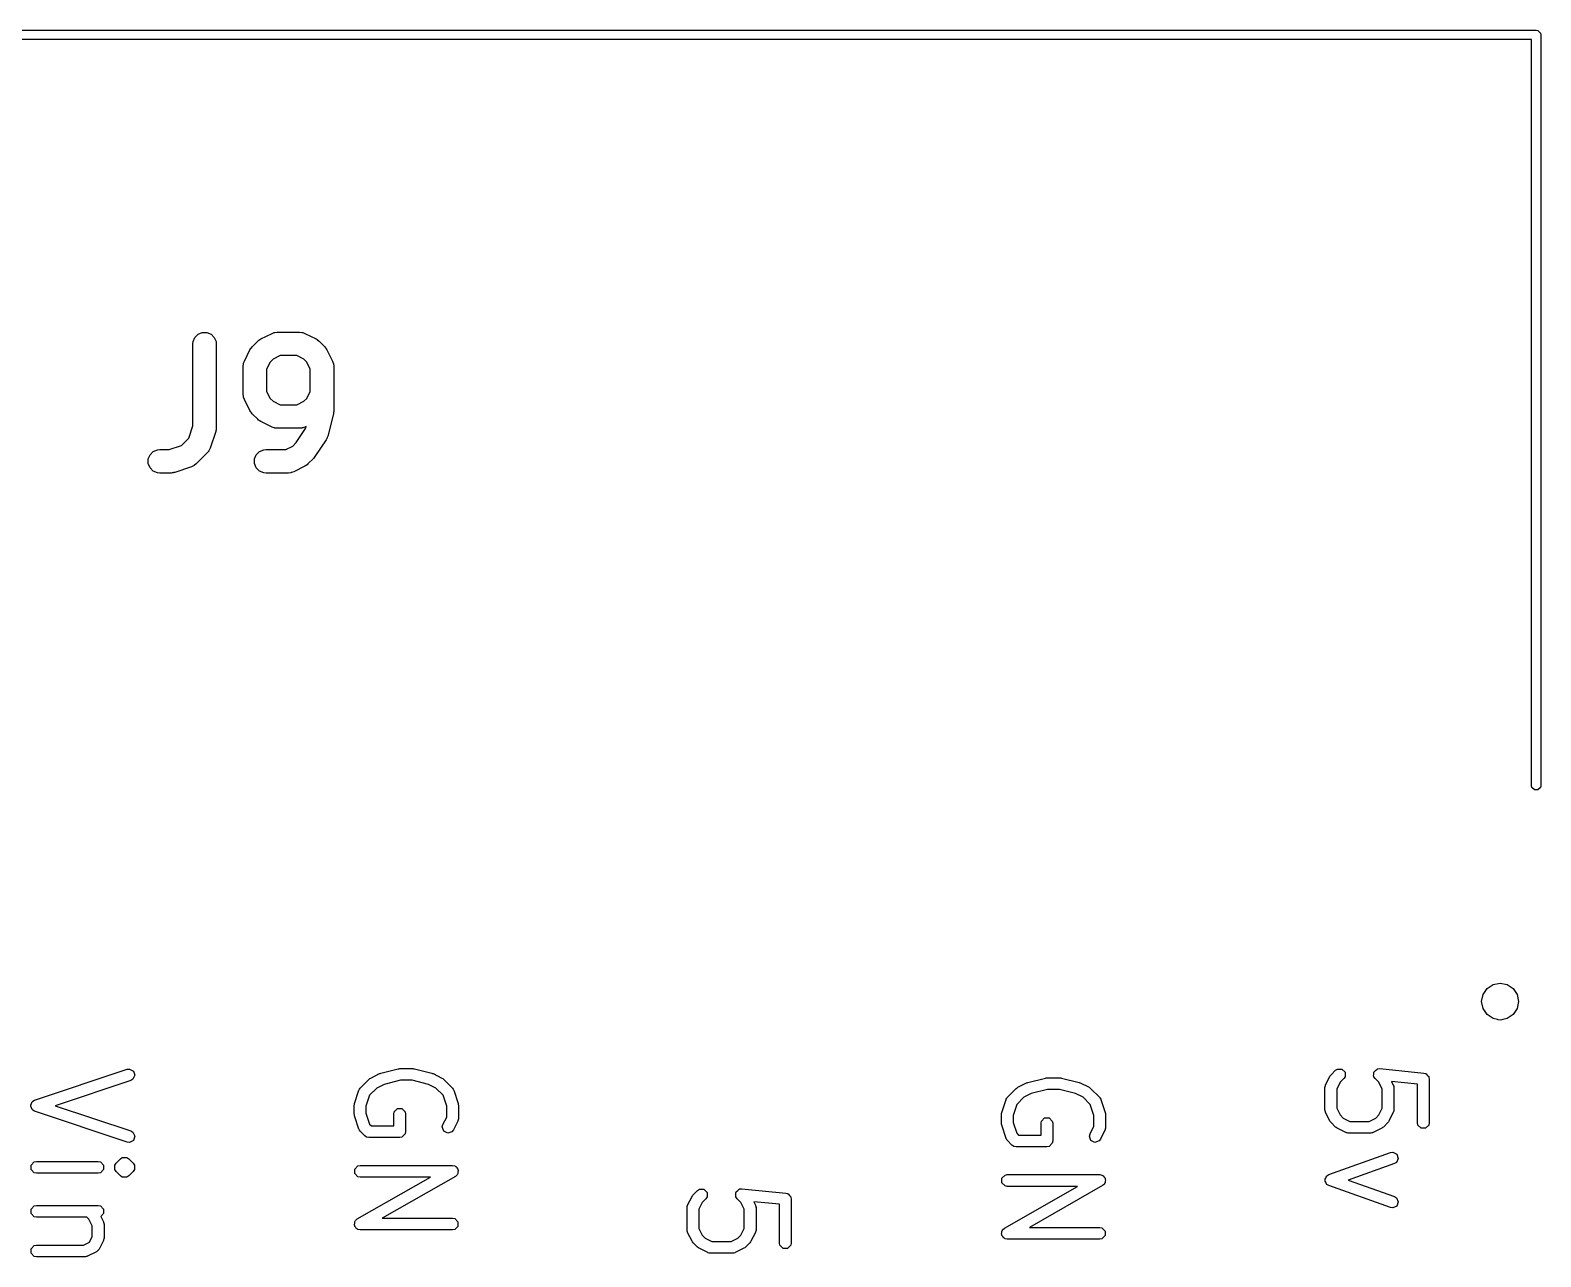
# Model space of a CAD drawing. Extents: x 0.82 to 4.02, y -3.09 to -0.82.
# Drawn here: x 1.565 to 2.209, y -1.352 to -0.83 of the extents above; entities that cross this region are included whole.
import ezdxf

# ---------------------------------------------------------------- set-up
doc = ezdxf.new("R2010")
doc.units = 0
doc.header["$MEASUREMENT"] = 0
doc.layers.add('BLACK', color=7, linetype='CONTINUOUS')

msp = doc.modelspace()

# ---------------------------------------------------------------- linework, layer by layer
at = {"layer": 'BLACK', "linetype": 'CONTINUOUS'}
for p, q in [((1.10433, -0.82972), (2.20669, -0.82972)), ((2.20669, -0.82972), (2.20745, -0.82987)), ((2.20472, -0.83366), (1.1063, -0.83366)), ((2.20472, -1.15157), (2.20472, -0.83366)), ((2.20745, -0.82987), (2.20851, -0.83094)), ((2.20851, -0.83094), (2.20866, -0.83169)), ((2.20866, -0.83169), (2.20866, -1.15157)), ((1.63685, -0.9592), (1.63866, -0.95846)), ((1.63866, -0.95846), (1.64061, -0.95846)), ((1.64061, -0.95846), (1.64241, -0.9592)), ((1.66944, -0.95852), (1.66961, -0.95846)), ((1.66961, -0.95846), (1.67058, -0.95836)), ((1.67058, -0.95836), (1.68011, -0.95836)), ((1.68011, -0.95836), (1.68108, -0.95846)), ((1.68108, -0.95846), (1.68125, -0.95852)), ((1.63463, -0.96336), (1.63473, -0.96238)), ((1.63463, -0.99826), (1.63463, -0.96336)), ((1.63473, -0.96238), (1.63548, -0.96058)), ((1.63548, -0.96058), (1.63685, -0.9592)), ((1.64241, -0.9592), (1.64379, -0.96058)), ((1.64379, -0.96058), (1.64454, -0.96238)), ((1.64454, -0.96238), (1.64463, -0.96336)), ((1.64463, -0.96336), (1.64463, -0.99907)), ((1.65959, -0.96497), (1.65991, -0.96459)), ((1.65991, -0.96459), (1.66229, -0.9622)), ((1.66229, -0.9622), (1.66267, -0.96189)), ((1.66267, -0.96189), (1.66276, -0.96179)), ((1.66276, -0.96179), (1.66291, -0.9617)), ((1.66291, -0.9617), (1.66305, -0.96158)), ((1.66305, -0.96158), (1.66317, -0.96153)), ((1.66317, -0.96153), (1.66359, -0.96127)), ((1.66359, -0.96127), (1.66835, -0.95889)), ((1.66835, -0.95889), (1.66926, -0.95854)), ((1.66926, -0.95854), (1.66944, -0.95852)), ((1.68125, -0.95852), (1.68143, -0.95854)), ((1.68143, -0.95854), (1.68234, -0.95889)), ((1.68234, -0.95889), (1.68711, -0.96127)), ((1.68711, -0.96127), (1.68753, -0.96153)), ((1.68753, -0.96153), (1.68765, -0.96158)), ((1.68765, -0.96158), (1.68779, -0.9617)), ((1.68779, -0.9617), (1.68794, -0.96179)), ((1.68794, -0.96179), (1.68802, -0.96189)), ((1.68802, -0.96189), (1.68841, -0.9622)), ((1.68841, -0.9622), (1.69079, -0.96459)), ((1.69079, -0.96459), (1.6911, -0.96497)), ((1.65624, -0.97156), (1.65659, -0.97065)), ((1.65659, -0.97065), (1.65897, -0.96588)), ((1.65897, -0.96588), (1.65923, -0.96547)), ((1.65923, -0.96547), (1.65928, -0.96534)), ((1.65928, -0.96534), (1.6594, -0.96521)), ((1.6594, -0.96521), (1.65949, -0.96506)), ((1.65949, -0.96506), (1.65959, -0.96497)), ((1.66755, -0.97108), (1.66606, -0.97406)), ((1.66878, -0.96985), (1.66755, -0.97108)), ((1.67177, -0.96836), (1.66878, -0.96985)), ((1.67893, -0.96836), (1.67177, -0.96836)), ((1.68191, -0.96985), (1.67893, -0.96836)), ((1.68314, -0.97108), (1.68191, -0.96985)), ((1.68463, -0.97406), (1.68314, -0.97108)), ((1.6911, -0.96497), (1.6912, -0.96506)), ((1.6912, -0.96506), (1.6913, -0.96521)), ((1.6913, -0.96521), (1.69141, -0.96534)), ((1.69141, -0.96534), (1.69146, -0.96547)), ((1.69146, -0.96547), (1.69172, -0.96588)), ((1.69172, -0.96588), (1.6941, -0.97065)), ((1.6941, -0.97065), (1.69446, -0.97156)), ((1.65606, -0.97288), (1.65616, -0.97191)), ((1.65606, -0.98479), (1.65606, -0.97288)), ((1.65616, -0.97191), (1.65623, -0.97174)), ((1.65623, -0.97174), (1.65624, -0.97156)), ((1.66606, -0.97406), (1.66606, -0.98361)), ((1.68463, -0.98361), (1.68463, -0.97406)), ((1.69446, -0.97156), (1.69447, -0.97174)), ((1.69447, -0.97174), (1.69454, -0.97191)), ((1.69454, -0.97191), (1.69463, -0.97288)), ((1.69463, -0.97288), (1.69463, -0.99193)), ((1.66606, -0.98361), (1.66755, -0.98659)), ((1.68314, -0.98659), (1.68463, -0.98361)), ((1.65616, -0.98576), (1.65606, -0.98479)), ((1.65623, -0.98593), (1.65616, -0.98576)), ((1.65624, -0.98611), (1.65623, -0.98593)), ((1.65659, -0.98702), (1.65624, -0.98611)), ((1.65897, -0.99179), (1.65659, -0.98702)), ((1.66755, -0.98659), (1.66878, -0.98782)), ((1.66878, -0.98782), (1.67177, -0.98931)), ((1.67177, -0.98931), (1.67893, -0.98931)), ((1.67893, -0.98931), (1.68191, -0.98782)), ((1.68191, -0.98782), (1.68314, -0.98659)), ((1.65923, -0.99221), (1.65897, -0.99179)), ((1.65928, -0.99233), (1.65923, -0.99221)), ((1.6594, -0.99246), (1.65928, -0.99233)), ((1.65949, -0.99262), (1.6594, -0.99246)), ((1.65959, -0.9927), (1.65949, -0.99262)), ((1.65991, -0.99308), (1.65959, -0.9927)), ((1.66229, -0.99547), (1.65991, -0.99308)), ((1.66267, -0.99578), (1.66229, -0.99547)), ((1.66276, -0.99588), (1.66267, -0.99578)), ((1.66291, -0.99598), (1.66276, -0.99588)), ((1.66305, -0.99609), (1.66291, -0.99598)), ((1.66317, -0.99614), (1.66305, -0.99609)), ((1.66359, -0.9964), (1.66317, -0.99614)), ((1.66835, -0.99878), (1.66359, -0.9964)), ((1.69448, -0.99314), (1.6921, -1.00267)), ((1.69451, -0.99297), (1.69448, -0.99314)), ((1.69454, -0.99291), (1.69451, -0.99297)), ((1.69457, -0.99254), (1.69454, -0.99291)), ((1.69463, -0.99217), (1.69457, -0.99254)), ((1.69463, -0.99193), (1.69462, -0.9921)), ((1.69462, -0.9921), (1.69463, -0.99217)), ((1.63288, -1.00352), (1.63463, -0.99826)), ((1.64438, -1.00065), (1.64199, -1.0078)), ((1.64449, -1.00017), (1.64438, -1.00065)), ((1.64454, -1.00005), (1.64449, -1.00017)), ((1.64455, -0.99987), (1.64454, -1.00005)), ((1.64459, -0.9997), (1.64455, -0.99987)), ((1.64463, -0.99907), (1.64458, -0.99957)), ((1.64458, -0.99957), (1.64459, -0.9997)), ((1.66926, -0.99913), (1.66835, -0.99878)), ((1.66944, -0.99915), (1.66926, -0.99913)), ((1.66961, -0.99922), (1.66944, -0.99915)), ((1.67058, -0.99931), (1.66961, -0.99922)), ((1.68011, -0.99931), (1.67058, -0.99931)), ((1.6786, -1.00541), (1.68261, -0.9994)), ((1.68108, -0.99922), (1.68011, -0.99931)), ((1.68125, -0.99915), (1.68108, -0.99922)), ((1.68143, -0.99913), (1.68125, -0.99915)), ((1.68234, -0.99878), (1.68143, -0.99913)), ((1.68283, -0.99854), (1.68234, -0.99878)), ((1.68261, -0.9994), (1.68283, -0.99854)), ((1.69181, -1.00347), (1.69177, -1.00359)), ((1.69187, -1.00336), (1.69181, -1.00347)), ((1.6919, -1.00324), (1.69187, -1.00336)), ((1.6921, -1.00267), (1.6919, -1.00324)), ((1.61643, -1.01058), (1.61781, -1.0092)), ((1.61781, -1.0092), (1.61961, -1.00846)), ((1.61961, -1.00846), (1.62058, -1.00836)), ((1.62058, -1.00836), (1.62454, -1.00836)), ((1.62454, -1.00836), (1.62979, -1.00661)), ((1.62979, -1.00661), (1.63288, -1.00352)), ((1.64079, -1.00975), (1.63603, -1.01451)), ((1.64141, -1.00899), (1.64079, -1.00975)), ((1.64148, -1.00883), (1.64141, -1.00899)), ((1.6416, -1.00869), (1.64148, -1.00883)), ((1.64199, -1.0078), (1.6416, -1.00869)), ((1.66167, -1.01058), (1.66305, -1.0092)), ((1.66305, -1.0092), (1.66485, -1.00846)), ((1.66485, -1.00846), (1.66582, -1.00836)), ((1.66582, -1.00836), (1.67417, -1.00836)), ((1.67417, -1.00836), (1.67715, -1.00687)), ((1.67715, -1.00687), (1.6786, -1.00541)), ((1.69141, -1.00423), (1.68665, -1.01137)), ((1.6917, -1.00369), (1.69141, -1.00423)), ((1.69177, -1.00359), (1.6917, -1.00369)), ((1.61568, -1.01238), (1.61643, -1.01058)), ((1.61568, -1.01433), (1.61568, -1.01238)), ((1.61643, -1.01614), (1.61568, -1.01433)), ((1.61781, -1.01752), (1.61643, -1.01614)), ((1.63407, -1.01572), (1.62693, -1.0181)), ((1.63497, -1.01532), (1.63407, -1.01572)), ((1.6351, -1.0152), (1.63497, -1.01532)), ((1.63527, -1.01514), (1.6351, -1.0152)), ((1.63603, -1.01451), (1.63527, -1.01514)), ((1.66092, -1.01238), (1.66167, -1.01058)), ((1.66092, -1.01433), (1.66092, -1.01238)), ((1.66167, -1.01614), (1.66092, -1.01433)), ((1.66305, -1.01752), (1.66167, -1.01614)), ((1.68234, -1.01545), (1.67758, -1.01783)), ((1.68276, -1.01519), (1.68234, -1.01545)), ((1.68289, -1.01514), (1.68276, -1.01519)), ((1.68302, -1.01502), (1.68289, -1.01514)), ((1.68317, -1.01493), (1.68302, -1.01502)), ((1.68326, -1.01483), (1.68317, -1.01493)), ((1.68364, -1.01451), (1.68326, -1.01483)), ((1.68603, -1.01213), (1.68364, -1.01451)), ((1.68633, -1.01177), (1.68603, -1.01213)), ((1.68603, -1.01213), (1.68603, -1.01213)), ((1.68603, -1.01213), (1.68603, -1.01213)), ((1.68665, -1.01137), (1.68633, -1.01177)), ((1.68665, -1.01137), (1.68665, -1.01137)), ((1.68665, -1.01137), (1.68665, -1.01137)), ((1.61961, -1.01826), (1.61781, -1.01752)), ((1.62058, -1.01836), (1.61961, -1.01826)), ((1.62535, -1.01836), (1.62058, -1.01836)), ((1.62584, -1.01831), (1.62535, -1.01836)), ((1.62597, -1.01832), (1.62584, -1.01831)), ((1.62615, -1.01828), (1.62597, -1.01832)), ((1.62632, -1.01826), (1.62615, -1.01828)), ((1.62644, -1.01821), (1.62632, -1.01826)), ((1.62693, -1.0181), (1.62644, -1.01821)), ((1.66485, -1.01826), (1.66305, -1.01752)), ((1.66582, -1.01836), (1.66485, -1.01826)), ((1.67535, -1.01836), (1.66582, -1.01836)), ((1.67632, -1.01826), (1.67535, -1.01836)), ((1.67649, -1.01819), (1.67632, -1.01826)), ((1.67667, -1.01818), (1.67649, -1.01819)), ((1.67758, -1.01783), (1.67667, -1.01818)), ((2.20487, -1.15233), (2.20472, -1.15157)), ((2.20594, -1.15339), (2.20487, -1.15233)), ((2.20745, -1.15339), (2.20594, -1.15339)), ((2.20851, -1.15233), (2.20745, -1.15339)), ((2.20866, -1.15157), (2.20851, -1.15233)), ((2.18346, -1.2435), (2.18406, -1.24049)), ((2.18406, -1.24049), (2.18577, -1.23794)), ((2.18577, -1.23794), (2.18833, -1.23623)), ((2.18833, -1.23623), (2.19134, -1.23563)), ((2.19134, -1.23563), (2.19435, -1.23623)), ((2.19435, -1.23623), (2.19691, -1.23794)), ((2.19691, -1.23794), (2.19861, -1.24049)), ((2.19861, -1.24049), (2.19921, -1.2435)), ((2.18406, -1.24652), (2.18346, -1.2435)), ((2.18577, -1.24907), (2.18406, -1.24652)), ((2.19861, -1.24652), (2.19691, -1.24907)), ((2.19921, -1.2435), (2.19861, -1.24652)), ((2.18833, -1.25078), (2.18577, -1.24907)), ((2.19021, -1.25115), (2.18833, -1.25078)), ((2.19057, -1.2513), (2.19021, -1.25115)), ((2.19134, -1.25138), (2.19057, -1.2513)), ((2.19211, -1.2513), (2.19134, -1.25138)), ((2.19246, -1.25115), (2.19211, -1.2513)), ((2.19435, -1.25078), (2.19246, -1.25115)), ((2.19691, -1.24907), (2.19435, -1.25078)), ((1.56728, -1.28551), (1.60665, -1.27238)), ((1.60665, -1.27238), (1.60762, -1.27226)), ((1.60762, -1.27226), (1.60933, -1.27312)), ((1.60933, -1.27312), (1.60993, -1.27493)), ((1.71463, -1.27402), (1.72213, -1.27214)), ((1.72213, -1.27214), (1.72244, -1.27213)), ((1.72244, -1.27213), (1.72274, -1.27207)), ((1.72274, -1.27207), (1.72836, -1.27207)), ((1.72836, -1.27207), (1.72866, -1.27213)), ((1.72866, -1.27213), (1.72897, -1.27214)), ((1.72897, -1.27214), (1.73647, -1.27402)), ((2.11936, -1.27468), (2.12123, -1.2728)), ((2.12123, -1.2728), (2.12204, -1.27226)), ((2.12204, -1.27226), (2.12396, -1.27226)), ((2.12396, -1.27226), (2.12531, -1.27361)), ((2.12531, -1.27361), (2.12531, -1.27552)), ((2.13756, -1.27361), (2.13766, -1.27352)), ((2.13756, -1.27445), (2.13756, -1.27361)), ((2.13766, -1.27352), (2.13767, -1.27339)), ((2.13767, -1.27339), (2.13832, -1.27285)), ((2.13832, -1.27285), (2.13892, -1.27226)), ((2.13892, -1.27226), (2.13905, -1.27226)), ((2.13905, -1.27226), (2.13915, -1.27217)), ((2.13915, -1.27217), (2.14012, -1.27208)), ((2.14012, -1.27208), (2.15887, -1.27396)), ((1.60823, -1.27713), (1.57598, -1.28788)), ((1.60908, -1.27664), (1.60823, -1.27713)), ((1.60993, -1.27493), (1.60908, -1.27664)), ((1.70597, -1.2803), (1.70972, -1.27655)), ((1.70972, -1.27655), (1.71006, -1.27633)), ((1.71006, -1.27633), (1.71037, -1.27608)), ((1.71037, -1.27608), (1.71412, -1.27421)), ((1.71611, -1.2788), (1.71297, -1.28037)), ((1.71412, -1.27421), (1.71439, -1.27413)), ((1.71439, -1.27413), (1.71463, -1.27402)), ((1.72305, -1.27707), (1.71611, -1.2788)), ((1.72805, -1.27707), (1.72305, -1.27707)), ((1.73499, -1.2788), (1.72805, -1.27707)), ((1.73813, -1.28037), (1.73499, -1.2788)), ((1.73647, -1.27402), (1.73672, -1.27413)), ((1.73672, -1.27413), (1.73698, -1.27421)), ((1.73698, -1.27421), (1.74073, -1.27608)), ((1.74073, -1.27608), (1.74105, -1.27633)), ((1.74105, -1.27633), (1.74138, -1.27655)), ((1.74138, -1.27655), (1.74513, -1.2803)), ((1.98565, -1.28026), (1.98596, -1.28002)), ((1.98596, -1.28002), (1.98971, -1.27814)), ((1.98971, -1.27814), (1.98998, -1.27807)), ((1.98998, -1.27807), (1.99022, -1.27795)), ((1.99022, -1.27795), (1.99772, -1.27608)), ((1.99772, -1.27608), (1.99803, -1.27606)), ((1.99803, -1.27606), (1.99833, -1.27601)), ((1.99833, -1.27601), (2.00395, -1.27601)), ((2.00395, -1.27601), (2.00425, -1.27606)), ((2.00425, -1.27606), (2.00456, -1.27608)), ((2.00456, -1.27608), (2.01206, -1.27795)), ((2.01206, -1.27795), (2.01231, -1.27807)), ((2.01231, -1.27807), (2.01257, -1.27814)), ((2.01257, -1.27814), (2.01632, -1.28002)), ((2.01632, -1.28002), (2.01664, -1.28026)), ((2.11675, -1.28019), (2.11678, -1.28007)), ((2.11676, -1.28002), (2.11686, -1.27963)), ((2.11678, -1.28007), (2.11676, -1.28002)), ((2.11686, -1.27963), (2.11694, -1.27924)), ((2.11694, -1.27924), (2.11698, -1.2792)), ((2.11698, -1.2792), (2.11702, -1.27907)), ((2.11702, -1.27907), (2.11889, -1.27532)), ((2.11889, -1.27532), (2.11914, -1.27501)), ((2.11914, -1.27501), (2.11936, -1.27468)), ((2.12318, -1.27792), (2.12175, -1.28078)), ((2.12477, -1.27634), (2.12318, -1.27792)), ((2.12531, -1.27552), (2.12477, -1.27634)), ((2.13748, -1.27529), (2.13756, -1.27445)), ((2.13756, -1.27539), (2.13748, -1.27529)), ((2.13756, -1.27552), (2.13756, -1.27539)), ((2.13811, -1.27634), (2.13756, -1.27552)), ((2.13969, -1.27792), (2.13811, -1.27634)), ((2.14112, -1.28078), (2.13969, -1.27792)), ((2.15612, -1.27871), (2.14513, -1.27761)), ((2.14513, -1.27761), (2.14586, -1.27907)), ((2.14586, -1.27907), (2.14589, -1.2792)), ((2.14589, -1.2792), (2.14593, -1.27924)), ((2.14593, -1.27924), (2.14601, -1.27963)), ((2.14601, -1.27963), (2.14612, -1.28002)), ((2.14612, -1.28002), (2.1461, -1.28007)), ((2.1461, -1.28007), (2.14612, -1.28019)), ((2.15612, -1.29519), (2.15612, -1.27871)), ((2.15887, -1.27396), (2.15945, -1.27413)), ((2.15945, -1.27413), (2.15958, -1.27413)), ((2.15958, -1.27413), (2.15963, -1.27419)), ((2.15963, -1.27419), (2.1598, -1.27424)), ((2.1598, -1.27424), (2.16034, -1.27489)), ((2.16034, -1.27489), (2.16093, -1.27549)), ((2.16093, -1.27549), (2.16097, -1.27566)), ((2.16097, -1.27566), (2.16101, -1.27572)), ((2.16101, -1.27572), (2.161, -1.27584)), ((2.161, -1.27584), (2.16112, -1.27644)), ((2.16112, -1.27644), (2.16112, -1.29519)), ((1.56593, -1.28699), (1.56618, -1.28624)), ((1.56618, -1.28624), (1.56635, -1.28616)), ((1.56635, -1.28616), (1.56643, -1.28599)), ((1.56643, -1.28599), (1.56728, -1.28551)), ((1.70349, -1.2869), (1.70537, -1.28128)), ((1.70537, -1.28128), (1.70543, -1.28117)), ((1.70543, -1.28111), (1.70565, -1.28078)), ((1.70543, -1.28117), (1.70543, -1.28111)), ((1.70565, -1.28078), (1.70585, -1.28043)), ((1.70585, -1.28043), (1.7059, -1.2804)), ((1.7059, -1.2804), (1.70597, -1.2803)), ((1.70993, -1.28342), (1.70837, -1.2881)), ((1.71297, -1.28037), (1.70993, -1.28342)), ((1.74118, -1.28342), (1.73813, -1.28037)), ((1.74274, -1.2881), (1.74118, -1.28342)), ((1.74513, -1.2803), (1.7452, -1.2804)), ((1.7452, -1.2804), (1.74525, -1.28043)), ((1.74525, -1.28043), (1.74545, -1.28078)), ((1.74545, -1.28078), (1.74567, -1.28111)), ((1.74567, -1.28111), (1.74567, -1.28117)), ((1.74567, -1.28117), (1.74573, -1.28128)), ((1.74573, -1.28128), (1.74761, -1.2869)), ((1.97908, -1.29084), (1.98096, -1.28521)), ((1.98096, -1.28521), (1.98102, -1.2851)), ((1.98102, -1.28505), (1.98124, -1.28471)), ((1.98102, -1.2851), (1.98102, -1.28505)), ((1.98124, -1.28471), (1.98144, -1.28437)), ((1.98144, -1.28437), (1.98149, -1.28434)), ((1.98149, -1.28434), (1.98156, -1.28424)), ((1.98156, -1.28424), (1.98531, -1.28049)), ((1.98531, -1.28049), (1.98565, -1.28026)), ((1.98856, -1.28431), (1.98552, -1.28735)), ((1.9917, -1.28274), (1.98856, -1.28431)), ((1.99864, -1.28101), (1.9917, -1.28274)), ((2.00365, -1.28101), (1.99864, -1.28101)), ((2.01058, -1.28274), (2.00365, -1.28101)), ((2.01372, -1.28431), (2.01058, -1.28274)), ((2.01677, -1.28735), (2.01372, -1.28431)), ((2.01664, -1.28026), (2.01697, -1.28049)), ((2.01697, -1.28049), (2.02072, -1.28424)), ((2.02072, -1.28424), (2.02079, -1.28434)), ((2.02079, -1.28434), (2.02084, -1.28437)), ((2.02084, -1.28437), (2.02104, -1.28471)), ((2.02104, -1.28471), (2.02126, -1.28505)), ((2.02126, -1.28505), (2.02126, -1.2851)), ((2.02126, -1.2851), (2.02132, -1.28521)), ((2.02132, -1.28521), (2.0232, -1.29084)), ((2.11675, -1.28957), (2.11675, -1.28019)), ((2.12175, -1.28078), (2.12175, -1.28898)), ((2.14112, -1.28898), (2.14112, -1.28078)), ((2.14612, -1.28019), (2.14612, -1.28957)), ((1.56558, -1.2877), (1.56593, -1.28699)), ((1.56564, -1.28788), (1.56558, -1.2877)), ((1.56558, -1.28806), (1.56564, -1.28788)), ((1.56593, -1.28876), (1.56558, -1.28806)), ((1.56618, -1.28952), (1.56593, -1.28876)), ((1.56635, -1.2896), (1.56618, -1.28952)), ((1.56643, -1.28977), (1.56635, -1.2896)), ((1.56728, -1.29025), (1.56643, -1.28977)), ((1.60665, -1.30337), (1.56728, -1.29025)), ((1.57598, -1.28788), (1.60823, -1.29863)), ((1.70337, -1.28769), (1.70344, -1.2873)), ((1.70337, -1.29144), (1.70337, -1.28769)), ((1.70344, -1.29183), (1.70337, -1.29144)), ((1.70344, -1.2873), (1.70349, -1.2869)), ((1.70349, -1.29223), (1.70344, -1.29183)), ((1.70537, -1.29786), (1.70349, -1.29223)), ((1.70837, -1.2881), (1.70837, -1.29104)), ((1.70837, -1.29104), (1.70993, -1.29571)), ((1.72024, -1.29144), (1.72043, -1.29048)), ((1.72024, -1.29644), (1.72024, -1.29144)), ((1.72043, -1.29048), (1.72178, -1.28913)), ((1.72178, -1.28913), (1.7237, -1.28913)), ((1.7237, -1.28913), (1.72505, -1.29048)), ((1.72505, -1.29048), (1.72524, -1.29144)), ((1.72524, -1.29144), (1.72524, -1.29894)), ((1.74112, -1.29595), (1.74274, -1.29273)), ((1.74274, -1.29273), (1.74274, -1.2881)), ((1.74761, -1.2869), (1.74766, -1.2873)), ((1.74766, -1.2873), (1.74774, -1.28769)), ((1.74774, -1.28769), (1.74774, -1.29332)), ((1.97896, -1.29163), (1.97903, -1.29124)), ((1.97896, -1.29538), (1.97896, -1.29163)), ((1.97903, -1.29124), (1.97908, -1.29084)), ((1.98552, -1.28735), (1.98396, -1.29203)), ((1.98396, -1.29203), (1.98396, -1.29497)), ((2.01833, -1.29203), (2.01677, -1.28735)), ((2.01833, -1.29666), (2.01833, -1.29203)), ((2.0232, -1.29084), (2.02325, -1.29124)), ((2.02325, -1.29124), (2.02333, -1.29163)), ((2.02333, -1.29163), (2.02333, -1.29725)), ((2.11678, -1.28969), (2.11675, -1.28957)), ((2.11676, -1.28974), (2.11678, -1.28969)), ((2.11686, -1.29013), (2.11676, -1.28974)), ((2.11694, -1.29052), (2.11686, -1.29013)), ((2.11698, -1.29056), (2.11694, -1.29052)), ((2.11702, -1.29068), (2.11698, -1.29056)), ((2.11889, -1.29443), (2.11702, -1.29068)), ((2.12175, -1.28898), (2.12318, -1.29183)), ((2.12318, -1.29183), (2.12448, -1.29314)), ((2.13839, -1.29314), (2.13969, -1.29183)), ((2.13969, -1.29183), (2.14112, -1.28898)), ((2.14586, -1.29068), (2.14398, -1.29443)), ((2.14589, -1.29056), (2.14586, -1.29068)), ((2.14593, -1.29052), (2.14589, -1.29056)), ((2.14601, -1.29013), (2.14593, -1.29052)), ((2.14612, -1.28974), (2.14601, -1.29013)), ((2.14612, -1.28957), (2.1461, -1.28969)), ((2.1461, -1.28969), (2.14612, -1.28974)), ((1.60823, -1.29863), (1.60908, -1.29911)), ((1.60908, -1.29911), (1.60993, -1.30082)), ((1.70543, -1.29796), (1.70537, -1.29786)), ((1.70543, -1.29802), (1.70543, -1.29796)), ((1.70565, -1.29835), (1.70543, -1.29802)), ((1.70585, -1.2987), (1.70565, -1.29835)), ((1.7059, -1.29873), (1.70585, -1.2987)), ((1.70597, -1.29883), (1.7059, -1.29873)), ((1.70785, -1.30071), (1.70597, -1.29883)), ((1.70993, -1.29571), (1.71065, -1.29644)), ((1.71065, -1.29644), (1.72024, -1.29644)), ((1.72524, -1.29894), (1.72505, -1.2999)), ((1.74087, -1.29689), (1.74112, -1.29595)), ((1.74147, -1.2987), (1.74087, -1.29689)), ((1.74318, -1.29956), (1.74147, -1.2987)), ((1.745, -1.29895), (1.74318, -1.29956)), ((1.7456, -1.29818), (1.745, -1.29895)), ((1.74747, -1.29443), (1.7456, -1.29818)), ((1.7475, -1.29431), (1.74747, -1.29443)), ((1.74755, -1.29427), (1.7475, -1.29431)), ((1.74762, -1.29388), (1.74755, -1.29427)), ((1.74773, -1.29349), (1.74762, -1.29388)), ((1.74774, -1.29332), (1.74771, -1.29344)), ((1.74771, -1.29344), (1.74773, -1.29349)), ((1.97903, -1.29577), (1.97896, -1.29538)), ((1.97908, -1.29617), (1.97903, -1.29577)), ((1.98096, -1.30179), (1.97908, -1.29617)), ((1.98396, -1.29497), (1.98552, -1.29965)), ((1.99583, -1.29538), (1.99602, -1.29442)), ((1.99583, -1.30038), (1.99583, -1.29538)), ((1.99602, -1.29442), (1.99737, -1.29307)), ((1.99737, -1.29307), (1.99929, -1.29307)), ((1.99929, -1.29307), (2.00064, -1.29442)), ((2.00064, -1.29442), (2.00083, -1.29538)), ((2.00083, -1.29538), (2.00083, -1.30288)), ((2.01672, -1.29988), (2.01833, -1.29666)), ((2.02306, -1.29837), (2.02119, -1.30212)), ((2.0231, -1.29825), (2.02306, -1.29837)), ((2.02314, -1.29821), (2.0231, -1.29825)), ((2.02321, -1.29782), (2.02314, -1.29821)), ((2.02332, -1.29743), (2.02321, -1.29782)), ((2.02333, -1.29725), (2.0233, -1.29738)), ((2.0233, -1.29738), (2.02332, -1.29743)), ((2.11914, -1.29475), (2.11889, -1.29443)), ((2.11936, -1.29508), (2.11914, -1.29475)), ((2.12123, -1.29696), (2.11936, -1.29508)), ((2.12157, -1.29718), (2.12123, -1.29696)), ((2.12188, -1.29743), (2.12157, -1.29718)), ((2.12563, -1.2993), (2.12188, -1.29743)), ((2.12448, -1.29314), (2.12734, -1.29457)), ((2.12575, -1.29933), (2.12563, -1.2993)), ((2.12579, -1.29937), (2.12575, -1.29933)), ((2.12619, -1.29945), (2.12579, -1.29937)), ((2.12734, -1.29457), (2.13553, -1.29457)), ((2.13553, -1.29457), (2.13839, -1.29314)), ((2.13708, -1.29937), (2.13669, -1.29945)), ((2.13712, -1.29933), (2.13708, -1.29937)), ((2.13724, -1.2993), (2.13712, -1.29933)), ((2.14099, -1.29743), (2.13724, -1.2993)), ((2.14131, -1.29718), (2.14099, -1.29743)), ((2.14164, -1.29696), (2.14131, -1.29718)), ((2.14352, -1.29508), (2.14164, -1.29696)), ((2.14374, -1.29475), (2.14352, -1.29508)), ((2.14398, -1.29443), (2.14374, -1.29475)), ((2.15631, -1.29615), (2.15612, -1.29519)), ((2.15766, -1.2975), (2.15631, -1.29615)), ((2.15958, -1.2975), (2.15766, -1.2975)), ((2.16093, -1.29615), (2.15958, -1.2975)), ((2.16112, -1.29519), (2.16093, -1.29615)), ((1.60762, -1.3035), (1.60665, -1.30337)), ((1.60933, -1.30264), (1.60762, -1.3035)), ((1.60993, -1.30082), (1.60933, -1.30264)), ((1.70866, -1.30125), (1.70785, -1.30071)), ((1.70962, -1.30144), (1.70866, -1.30125)), ((1.70866, -1.30125), (1.70866, -1.30125)), ((1.72274, -1.30144), (1.70962, -1.30144)), ((1.7237, -1.30125), (1.72274, -1.30144)), ((1.72505, -1.2999), (1.7237, -1.30125)), ((1.98102, -1.3019), (1.98096, -1.30179)), ((1.98102, -1.30196), (1.98102, -1.3019)), ((1.98124, -1.30229), (1.98102, -1.30196)), ((1.98144, -1.30264), (1.98124, -1.30229)), ((1.98149, -1.30267), (1.98144, -1.30264)), ((1.98156, -1.30277), (1.98149, -1.30267)), ((1.98344, -1.30464), (1.98156, -1.30277)), ((1.98425, -1.30519), (1.98344, -1.30464)), ((1.98521, -1.30538), (1.98425, -1.30519)), ((1.98425, -1.30519), (1.98425, -1.30519)), ((1.99833, -1.30538), (1.98521, -1.30538)), ((1.98552, -1.29965), (1.98624, -1.30038)), ((1.98624, -1.30038), (1.99583, -1.30038)), ((1.99929, -1.30519), (1.99833, -1.30538)), ((2.00064, -1.30383), (1.99929, -1.30519)), ((2.00083, -1.30288), (2.00064, -1.30383)), ((2.01646, -1.30082), (2.01672, -1.29988)), ((2.01706, -1.30264), (2.01646, -1.30082)), ((2.01877, -1.3035), (2.01706, -1.30264)), ((2.02059, -1.30289), (2.01877, -1.3035)), ((2.02119, -1.30212), (2.02059, -1.30289)), ((2.12657, -1.29956), (2.12619, -1.29945)), ((2.12663, -1.29954), (2.12657, -1.29956)), ((2.12675, -1.29957), (2.12663, -1.29954)), ((2.13612, -1.29957), (2.12675, -1.29957)), ((2.13625, -1.29954), (2.13612, -1.29957)), ((2.1363, -1.29956), (2.13625, -1.29954)), ((2.13669, -1.29945), (2.1363, -1.29956)), ((1.56576, -1.31317), (1.56711, -1.31182)), ((1.56711, -1.31182), (1.56807, -1.31163)), ((1.56807, -1.31163), (1.59432, -1.31163)), ((1.59432, -1.31163), (1.59527, -1.31182)), ((1.59527, -1.31182), (1.59663, -1.31317)), ((1.60192, -1.31236), (1.6038, -1.31048)), ((1.6038, -1.31048), (1.60461, -1.30994)), ((1.60461, -1.30994), (1.60652, -1.30994)), ((1.60652, -1.30994), (1.60733, -1.31048)), ((1.60733, -1.31048), (1.60921, -1.31236)), ((2.11841, -1.31721), (2.14466, -1.30783)), ((2.14466, -1.30783), (2.14562, -1.30769)), ((2.14562, -1.30769), (2.14735, -1.30851)), ((2.14718, -1.31204), (2.14634, -1.31254)), ((2.14799, -1.31031), (2.14718, -1.31204)), ((2.14735, -1.30851), (2.14799, -1.31031)), ((1.56576, -1.31508), (1.56576, -1.31317)), ((1.56711, -1.31644), (1.56576, -1.31508)), ((1.56807, -1.31663), (1.56711, -1.31644)), ((1.59432, -1.31663), (1.56807, -1.31663)), ((1.59527, -1.31644), (1.59432, -1.31663)), ((1.59663, -1.31508), (1.59527, -1.31644)), ((1.59663, -1.31317), (1.59663, -1.31508)), ((1.60138, -1.31317), (1.60192, -1.31236)), ((1.60138, -1.31508), (1.60138, -1.31317)), ((1.60138, -1.31317), (1.60138, -1.31317)), ((1.60192, -1.31589), (1.60138, -1.31508)), ((1.6038, -1.31777), (1.60192, -1.31589)), ((1.60461, -1.31831), (1.6038, -1.31777)), ((1.60652, -1.31831), (1.60461, -1.31831)), ((1.60461, -1.31831), (1.60461, -1.31831)), ((1.60733, -1.31777), (1.60652, -1.31831)), ((1.60921, -1.31589), (1.60733, -1.31777)), ((1.60921, -1.31236), (1.60975, -1.31317)), ((1.60975, -1.31508), (1.60921, -1.31589)), ((1.60975, -1.31317), (1.60975, -1.31317)), ((1.60975, -1.31317), (1.60975, -1.31508)), ((1.70356, -1.31486), (1.70491, -1.3135)), ((1.70356, -1.31677), (1.70356, -1.31486)), ((1.70491, -1.31812), (1.70356, -1.31677)), ((1.70463, -1.33614), (1.73582, -1.31831)), ((1.70491, -1.3135), (1.70587, -1.31331)), ((1.70587, -1.31831), (1.70491, -1.31812)), ((1.70587, -1.31331), (1.74524, -1.31331)), ((1.73582, -1.31831), (1.70587, -1.31831)), ((1.74648, -1.31798), (1.71528, -1.33581)), ((1.74524, -1.31331), (1.74619, -1.3135)), ((1.74619, -1.3135), (1.74644, -1.31375)), ((1.74644, -1.31375), (1.74677, -1.31384)), ((1.74721, -1.31734), (1.74648, -1.31798)), ((1.74677, -1.31384), (1.74709, -1.3144)), ((1.74709, -1.3144), (1.74755, -1.31486)), ((1.7473, -1.31701), (1.74721, -1.31734)), ((1.74755, -1.31677), (1.7473, -1.31701)), ((1.74755, -1.31486), (1.74755, -1.3152)), ((1.74755, -1.3152), (1.74772, -1.3155)), ((1.74772, -1.3155), (1.74755, -1.31612)), ((1.74755, -1.31612), (1.74755, -1.31677)), ((1.97915, -1.31879), (1.9805, -1.31744)), ((1.9805, -1.31744), (1.98146, -1.31725)), ((1.98146, -1.31725), (2.02083, -1.31725)), ((2.02083, -1.31725), (2.02178, -1.31744)), ((2.02178, -1.31744), (2.02203, -1.31768)), ((2.02203, -1.31768), (2.02236, -1.31777)), ((2.02236, -1.31777), (2.02268, -1.31834)), ((2.02268, -1.31834), (2.02314, -1.31879)), ((2.11675, -1.31944), (2.11711, -1.31868)), ((2.11711, -1.31868), (2.1174, -1.31788)), ((2.1174, -1.31788), (2.11752, -1.31783)), ((2.11752, -1.31783), (2.11757, -1.31771)), ((2.11757, -1.31771), (2.11841, -1.31721)), ((2.14634, -1.31254), (2.12668, -1.31956)), ((1.8477, -1.32586), (1.84958, -1.32398)), ((1.84958, -1.32398), (1.85039, -1.32344)), ((1.85039, -1.32344), (1.8523, -1.32344)), ((1.8523, -1.32344), (1.85366, -1.32479)), ((1.85366, -1.32479), (1.85366, -1.32671)), ((1.86591, -1.32479), (1.866, -1.3247)), ((1.86591, -1.32563), (1.86591, -1.32479)), ((1.866, -1.3247), (1.86602, -1.32457)), ((1.86602, -1.32457), (1.86667, -1.32403)), ((1.86667, -1.32403), (1.86726, -1.32344)), ((1.86726, -1.32344), (1.8674, -1.32344)), ((1.8674, -1.32344), (1.8675, -1.32336)), ((1.8675, -1.32336), (1.86847, -1.32326)), ((1.86847, -1.32326), (1.88722, -1.32514)), ((1.88722, -1.32514), (1.8878, -1.32531)), ((1.97915, -1.32071), (1.97915, -1.31879)), ((1.9805, -1.32206), (1.97915, -1.32071)), ((1.98022, -1.34008), (2.01141, -1.32225)), ((1.98146, -1.32225), (1.9805, -1.32206)), ((2.01141, -1.32225), (1.98146, -1.32225)), ((2.02207, -1.32192), (1.99087, -1.33975)), ((2.0228, -1.32128), (2.02207, -1.32192)), ((2.02289, -1.32095), (2.0228, -1.32128)), ((2.02314, -1.32071), (2.02289, -1.32095)), ((2.02314, -1.31879), (2.02314, -1.31914)), ((2.02314, -1.31914), (2.02331, -1.31943)), ((2.02331, -1.31943), (2.02314, -1.32006)), ((2.02314, -1.32006), (2.02314, -1.32071)), ((2.1168, -1.31956), (2.11675, -1.31944)), ((2.11675, -1.31969), (2.1168, -1.31956)), ((2.11711, -1.32045), (2.11675, -1.31969)), ((2.1174, -1.32124), (2.11711, -1.32045)), ((2.11752, -1.3213), (2.1174, -1.32124)), ((2.11757, -1.32142), (2.11752, -1.3213)), ((2.11841, -1.32192), (2.11757, -1.32142)), ((2.14466, -1.33129), (2.11841, -1.32192)), ((2.12668, -1.31956), (2.14634, -1.32658)), ((1.56576, -1.33192), (1.56711, -1.33056)), ((1.56711, -1.33056), (1.56807, -1.33037)), ((1.56807, -1.33037), (1.59432, -1.33037)), ((1.59432, -1.33037), (1.59527, -1.33056)), ((1.59527, -1.33056), (1.59663, -1.33192)), ((1.8451, -1.3312), (1.84521, -1.33081)), ((1.84512, -1.33125), (1.8451, -1.3312)), ((1.8451, -1.33137), (1.84512, -1.33125)), ((1.8451, -1.34075), (1.8451, -1.33137)), ((1.84521, -1.33081), (1.84529, -1.33042)), ((1.84529, -1.33042), (1.84533, -1.33038)), ((1.84533, -1.33038), (1.84536, -1.33026)), ((1.84536, -1.33026), (1.84724, -1.32651)), ((1.84724, -1.32651), (1.84748, -1.32619)), ((1.84748, -1.32619), (1.8477, -1.32586)), ((1.85153, -1.3291), (1.8501, -1.33196)), ((1.85312, -1.32752), (1.85153, -1.3291)), ((1.85366, -1.32671), (1.85312, -1.32752)), ((1.86583, -1.32647), (1.86591, -1.32563)), ((1.86591, -1.32657), (1.86583, -1.32647)), ((1.86591, -1.32671), (1.86591, -1.32657)), ((1.86645, -1.32752), (1.86591, -1.32671)), ((1.86804, -1.3291), (1.86645, -1.32752)), ((1.86947, -1.33196), (1.86804, -1.3291)), ((1.88447, -1.32989), (1.87347, -1.32879)), ((1.87347, -1.32879), (1.87421, -1.33026)), ((1.87421, -1.33026), (1.87424, -1.33038)), ((1.87424, -1.33038), (1.87428, -1.33042)), ((1.87428, -1.33042), (1.87436, -1.33081)), ((1.87436, -1.33081), (1.87446, -1.3312)), ((1.87446, -1.3312), (1.87445, -1.33125)), ((1.87445, -1.33125), (1.87447, -1.33137)), ((1.87447, -1.33137), (1.87447, -1.34075)), ((1.88447, -1.34637), (1.88447, -1.32989)), ((1.8878, -1.32531), (1.88792, -1.32531)), ((1.88792, -1.32531), (1.88798, -1.32537)), ((1.88798, -1.32537), (1.88815, -1.32542)), ((1.88815, -1.32542), (1.88868, -1.32607)), ((1.88868, -1.32607), (1.88928, -1.32667)), ((1.88928, -1.32667), (1.88931, -1.32684)), ((1.88931, -1.32684), (1.88936, -1.3269)), ((1.88936, -1.3269), (1.88935, -1.32703)), ((1.88935, -1.32703), (1.88947, -1.32762)), ((1.88947, -1.32762), (1.88947, -1.34637)), ((2.14562, -1.33143), (2.14466, -1.33129)), ((2.14735, -1.33061), (2.14562, -1.33143)), ((2.14634, -1.32658), (2.14718, -1.32708)), ((2.14718, -1.32708), (2.14799, -1.32881)), ((2.14799, -1.32881), (2.14735, -1.33061)), ((1.56576, -1.33383), (1.56576, -1.33192)), ((1.56711, -1.33518), (1.56576, -1.33383)), ((1.56807, -1.33537), (1.56711, -1.33518)), ((1.58953, -1.33537), (1.56807, -1.33537)), ((1.59039, -1.33623), (1.58953, -1.33537)), ((1.59182, -1.33909), (1.59039, -1.33623)), ((1.59663, -1.33383), (1.59539, -1.33506)), ((1.59539, -1.33506), (1.59655, -1.33738)), ((1.59655, -1.33738), (1.59659, -1.3375)), ((1.59659, -1.3375), (1.59663, -1.33754)), ((1.59663, -1.33192), (1.59663, -1.33383)), ((1.59663, -1.33754), (1.5967, -1.33793)), ((1.5967, -1.33793), (1.59681, -1.33832)), ((1.70339, -1.33863), (1.70356, -1.338)), ((1.70356, -1.33735), (1.7038, -1.33711)), ((1.70356, -1.338), (1.70356, -1.33735)), ((1.7038, -1.33711), (1.70389, -1.33678)), ((1.70389, -1.33678), (1.70463, -1.33614)), ((1.71528, -1.33581), (1.74524, -1.33581)), ((1.74524, -1.33581), (1.74619, -1.336)), ((1.74619, -1.336), (1.74755, -1.33735)), ((1.74755, -1.33735), (1.74755, -1.33927)), ((1.8501, -1.33196), (1.8501, -1.34016)), ((1.86947, -1.34016), (1.86947, -1.33196)), ((1.59058, -1.34601), (1.59182, -1.34353)), ((1.59182, -1.34353), (1.59182, -1.33909)), ((1.59681, -1.3443), (1.5967, -1.34469)), ((1.59681, -1.33832), (1.59679, -1.33837)), ((1.59679, -1.33837), (1.59682, -1.3385)), ((1.59682, -1.34412), (1.59679, -1.34424)), ((1.59679, -1.34424), (1.59681, -1.3443)), ((1.59682, -1.3385), (1.59682, -1.34412)), ((1.70356, -1.33892), (1.70339, -1.33863)), ((1.70356, -1.33927), (1.70356, -1.33892)), ((1.70401, -1.33972), (1.70356, -1.33927)), ((1.70433, -1.34029), (1.70401, -1.33972)), ((1.70467, -1.34038), (1.70433, -1.34029)), ((1.70491, -1.34062), (1.70467, -1.34038)), ((1.70587, -1.34081), (1.70491, -1.34062)), ((1.74524, -1.34081), (1.70587, -1.34081)), ((1.74619, -1.34062), (1.74524, -1.34081)), ((1.74755, -1.33927), (1.74619, -1.34062)), ((1.84512, -1.34087), (1.8451, -1.34075)), ((1.8451, -1.34092), (1.84512, -1.34087)), ((1.84521, -1.34131), (1.8451, -1.34092)), ((1.84529, -1.3417), (1.84521, -1.34131)), ((1.84533, -1.34174), (1.84529, -1.3417)), ((1.84536, -1.34187), (1.84533, -1.34174)), ((1.84724, -1.34561), (1.84536, -1.34187)), ((1.8501, -1.34016), (1.85153, -1.34302)), ((1.85153, -1.34302), (1.85283, -1.34432)), ((1.85283, -1.34432), (1.85569, -1.34575)), ((1.86388, -1.34575), (1.86674, -1.34432)), ((1.86674, -1.34432), (1.86804, -1.34302)), ((1.86804, -1.34302), (1.86947, -1.34016)), ((1.87421, -1.34187), (1.87233, -1.34561)), ((1.87424, -1.34174), (1.87421, -1.34187)), ((1.87428, -1.3417), (1.87424, -1.34174)), ((1.87436, -1.34131), (1.87428, -1.3417)), ((1.87446, -1.34092), (1.87436, -1.34131)), ((1.87447, -1.34075), (1.87445, -1.34087)), ((1.87445, -1.34087), (1.87446, -1.34092)), ((1.97898, -1.34256), (1.97915, -1.34194)), ((1.97915, -1.34286), (1.97898, -1.34256)), ((1.97915, -1.34129), (1.97939, -1.34105)), ((1.97915, -1.34194), (1.97915, -1.34129)), ((1.97915, -1.3432), (1.97915, -1.34286)), ((1.9796, -1.34366), (1.97915, -1.3432)), ((1.97939, -1.34105), (1.97948, -1.34072)), ((1.97948, -1.34072), (1.98022, -1.34008)), ((1.97993, -1.34422), (1.9796, -1.34366)), ((1.98026, -1.34431), (1.97993, -1.34422)), ((1.9805, -1.34456), (1.98026, -1.34431)), ((1.99087, -1.33975), (2.02083, -1.33975)), ((2.02083, -1.33975), (2.02178, -1.33994)), ((2.02178, -1.33994), (2.02314, -1.34129)), ((2.02314, -1.3432), (2.02178, -1.34456)), ((2.02314, -1.34129), (2.02314, -1.3432)), ((1.56576, -1.34879), (1.56711, -1.34744)), ((1.56576, -1.3507), (1.56576, -1.34879)), ((1.56711, -1.35206), (1.56576, -1.3507)), ((1.56711, -1.34744), (1.56807, -1.34725)), ((1.56807, -1.34725), (1.5881, -1.34725)), ((1.5881, -1.34725), (1.59058, -1.34601)), ((1.59356, -1.35011), (1.58981, -1.35198)), ((1.59395, -1.3498), (1.59356, -1.35011)), ((1.59408, -1.34976), (1.59395, -1.3498)), ((1.59419, -1.34962), (1.59408, -1.34976)), ((1.59433, -1.34951), (1.59419, -1.34962)), ((1.59437, -1.34938), (1.59433, -1.34951)), ((1.59468, -1.34899), (1.59437, -1.34938)), ((1.59655, -1.34524), (1.59468, -1.34899)), ((1.59659, -1.34512), (1.59655, -1.34524)), ((1.59663, -1.34508), (1.59659, -1.34512)), ((1.5967, -1.34469), (1.59663, -1.34508)), ((1.84748, -1.34593), (1.84724, -1.34561)), ((1.8477, -1.34626), (1.84748, -1.34593)), ((1.84958, -1.34814), (1.8477, -1.34626)), ((1.84991, -1.34836), (1.84958, -1.34814)), ((1.85023, -1.34861), (1.84991, -1.34836)), ((1.85398, -1.35048), (1.85023, -1.34861)), ((1.8541, -1.35052), (1.85398, -1.35048)), ((1.85414, -1.35056), (1.8541, -1.35052)), ((1.85453, -1.35063), (1.85414, -1.35056)), ((1.85492, -1.35074), (1.85453, -1.35063)), ((1.85497, -1.35072), (1.85492, -1.35074)), ((1.8551, -1.35075), (1.85497, -1.35072)), ((1.86447, -1.35075), (1.8551, -1.35075)), ((1.85569, -1.34575), (1.86388, -1.34575)), ((1.86459, -1.35072), (1.86447, -1.35075)), ((1.86465, -1.35074), (1.86459, -1.35072)), ((1.86503, -1.35063), (1.86465, -1.35074)), ((1.86543, -1.35056), (1.86503, -1.35063)), ((1.86547, -1.35052), (1.86543, -1.35056)), ((1.86559, -1.35048), (1.86547, -1.35052)), ((1.86934, -1.34861), (1.86559, -1.35048)), ((1.86965, -1.34836), (1.86934, -1.34861)), ((1.86999, -1.34814), (1.86965, -1.34836)), ((1.87186, -1.34626), (1.86999, -1.34814)), ((1.87209, -1.34593), (1.87186, -1.34626)), ((1.87233, -1.34561), (1.87209, -1.34593)), ((1.88466, -1.34733), (1.88447, -1.34637)), ((1.88601, -1.34868), (1.88466, -1.34733)), ((1.88792, -1.34868), (1.88601, -1.34868)), ((1.88928, -1.34733), (1.88792, -1.34868)), ((1.88947, -1.34637), (1.88928, -1.34733)), ((1.98146, -1.34475), (1.9805, -1.34456)), ((2.02083, -1.34475), (1.98146, -1.34475)), ((2.02178, -1.34456), (2.02083, -1.34475)), ((1.56807, -1.35225), (1.56711, -1.35206)), ((1.58869, -1.35225), (1.56807, -1.35225)), ((1.58882, -1.35222), (1.58869, -1.35225)), ((1.58887, -1.35224), (1.58882, -1.35222)), ((1.58926, -1.35213), (1.58887, -1.35224)), ((1.58965, -1.35206), (1.58926, -1.35213)), ((1.58969, -1.35202), (1.58965, -1.35206)), ((1.58981, -1.35198), (1.58969, -1.35202))]:
    msp.add_line(p, q, dxfattribs=at)

doc.saveas('drawing.dxf')
